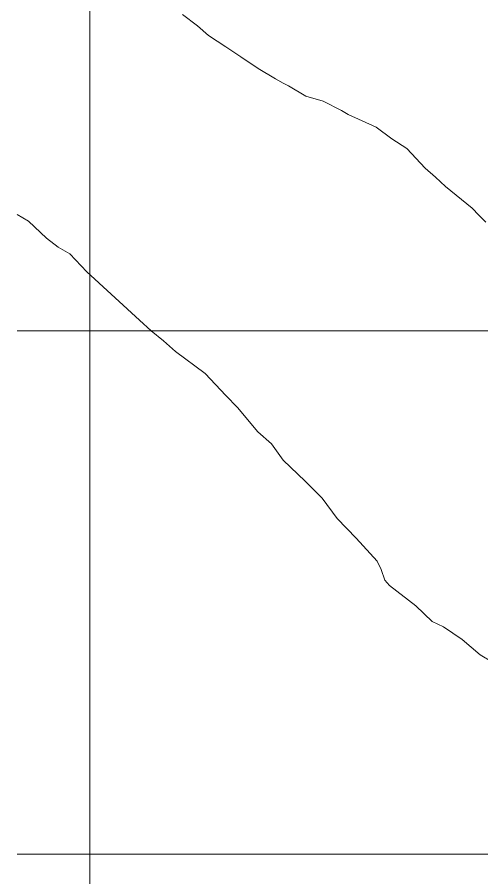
# Model space of a CAD drawing. Header units: metres. Extents: x -207 to 292, y -187 to 169.
# Drawn here: x -207.2 to -162.8, y 16.7 to 98.9 of the extents above; entities that cross this region are included whole.
import ezdxf

# ---------------------------------------------------------------- set-up
doc = ezdxf.new("R2010")
doc.units = ezdxf.units.M
doc.layers.add('C-TOPO-MAJR', color=7, linetype='Continuous', lineweight=35)
doc.layers.add('grilla', color=7, linetype='Continuous', lineweight=9)
doc.layers.add('PR10-ARQ-PL-001-Emplazamiento-C-1_dwg', color=7, linetype='Continuous', lineweight=9, true_color=0x767676)

# ---------------------------------------------------------------- blocks, each defined once
blk = doc.blocks.new('PR10-ARQ-PL-001-Emplazamiento-C-1_dwg-674643-PLANTA EMPLAZAMIENTO ACTUALIZADO')
at = {"layer": 'C-TOPO-MAJR', "color": 1, "lineweight": 9, "true_color": 0xff0000, "flags": 128}
for points in [[(-162.432, 79.308), (-163.09, 79.974), (-163.748, 80.64), (-166.277, 82.708), (-167.249, 83.593), (-168.221, 84.477), (-169.984, 86.339), (-171.393, 87.261), (-172.906, 88.38), (-175.568, 89.596), (-176.227, 89.966), (-177.962, 90.873), (-179.617, 91.339), (-181.286, 92.344), (-181.798, 92.583), (-182.506, 92.99), (-184.175, 93.994), (-185.84, 95.087), (-187.254, 96.059), (-188.92, 97.152), (-189.972, 98.055), (-191.389, 99.134)], [(-207.182, 80.046), (-206.102, 79.396), (-204.397, 77.789), (-203.281, 76.923), (-202.155, 76.274), (-200.519, 74.555), (-195.5, 69.948), (-194.376, 68.937), (-193.202, 67.968), (-192.077, 66.957), (-189.248, 64.852), (-187.27, 62.76), (-186.138, 61.588), (-184.191, 59.276), (-182.913, 58.126), (-181.785, 56.581), (-179.693, 54.564), (-178.05, 52.946), (-176.614, 50.986), (-174.808, 49.128), (-172.812, 46.908), (-172.412, 46.121), (-172.089, 45.105), (-171.634, 44.604), (-169.127, 42.642), (-167.564, 41.153), (-166.486, 40.646), (-164.698, 39.43), (-162.959, 37.975), (-160.63, 36.57)]]:
    blk.add_lwpolyline(points, dxfattribs=at)
at = {"layer": 'grilla'}
for p, q in [((-200.258, 166.258), (-200.258, -186.737)), ((-207.182, 68.918), (-74.159, 68.918)), ((-207.182, 18.918), (-16.51, 18.918))]:
    blk.add_line(p, q, dxfattribs=at)

msp = doc.modelspace()

# ---------------------------------------------------------------- linework, layer by layer
at = {"layer": 'C-TOPO-MAJR', "color": 1, "lineweight": 9, "true_color": 0xff0000, "flags": 128}
for points in [[(-162.432, 79.308), (-163.09, 79.974), (-163.748, 80.64), (-166.277, 82.708), (-167.249, 83.593), (-168.221, 84.477), (-169.984, 86.339), (-171.393, 87.261), (-172.906, 88.38), (-175.568, 89.596), (-176.227, 89.966), (-177.962, 90.873), (-179.617, 91.339), (-181.286, 92.344), (-181.798, 92.583), (-182.506, 92.99), (-184.175, 93.994), (-185.84, 95.087), (-187.254, 96.059), (-188.92, 97.152), (-189.972, 98.055), (-191.389, 99.134)], [(-207.182, 80.046), (-206.102, 79.396), (-204.397, 77.789), (-203.281, 76.923), (-202.155, 76.274), (-200.519, 74.555), (-195.5, 69.948), (-194.376, 68.937), (-193.202, 67.968), (-192.077, 66.957), (-189.248, 64.852), (-187.27, 62.76), (-186.138, 61.588), (-184.191, 59.276), (-182.913, 58.126), (-181.785, 56.581), (-179.693, 54.564), (-178.05, 52.946), (-176.614, 50.986), (-174.808, 49.128), (-172.812, 46.908), (-172.412, 46.121), (-172.089, 45.105), (-171.634, 44.604), (-169.127, 42.642), (-167.564, 41.153), (-166.486, 40.646), (-164.698, 39.43), (-162.959, 37.975), (-160.63, 36.57)]]:
    msp.add_lwpolyline(points, dxfattribs=at)

# ---------------------------------------------------------------- block references
at = {"layer": 'PR10-ARQ-PL-001-Emplazamiento-C-1_dwg', "color": 7}
msp.add_blockref('PR10-ARQ-PL-001-Emplazamiento-C-1_dwg-674643-PLANTA EMPLAZAMIENTO ACTUALIZADO', (0, 0), dxfattribs=at)

doc.saveas('drawing.dxf')
